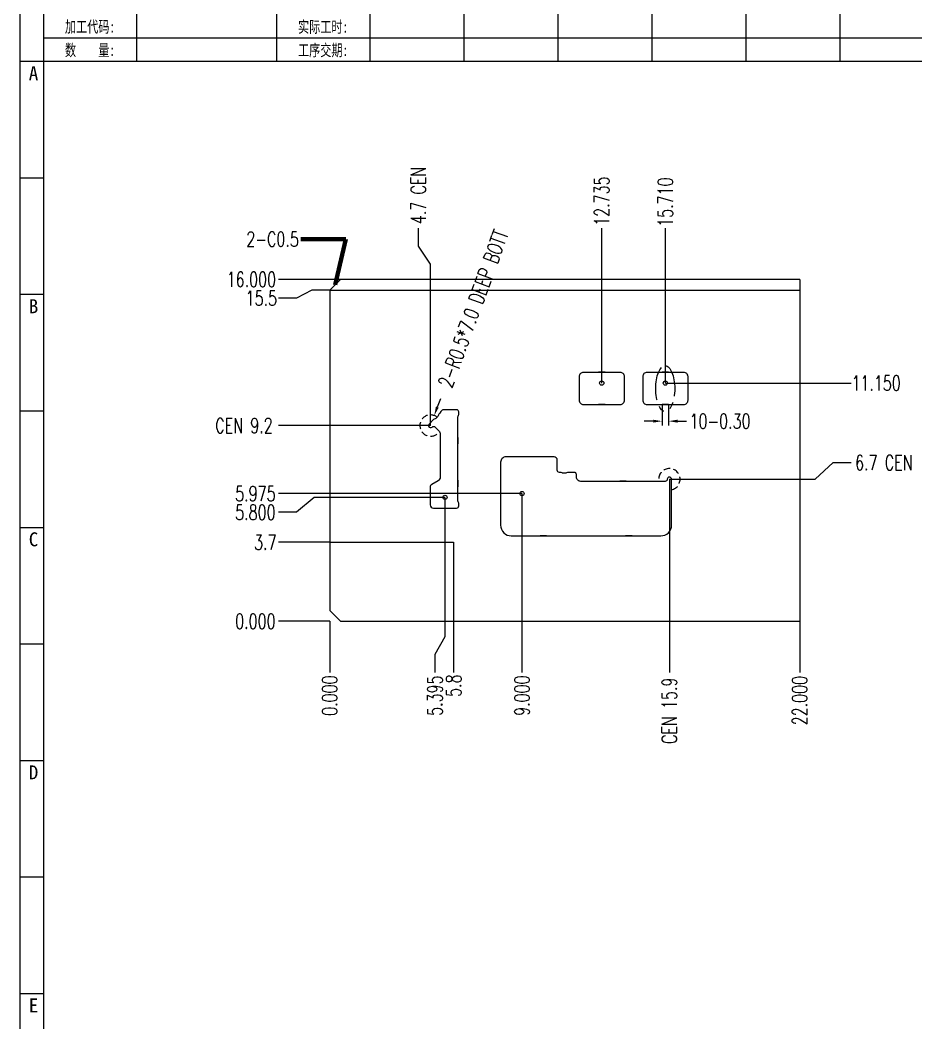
# Model space of a CAD drawing. Header units: millimetres. Extents: x -2852 to 5627, y -2271 to 1849.
# Drawn here: x -1342.4 to -1300.47, y -414.75 to -367.81 of the extents above; entities that cross this region are included whole.
import ezdxf
from ezdxf.enums import TextEntityAlignment as Align

# ---------------------------------------------------------------- set-up
doc = ezdxf.new("R2010")
doc.units = ezdxf.units.MM
doc.header["$PDSIZE"] = 3
doc.linetypes.add('DASHED2', pattern=[9.525, 6.35, -3.175])
doc.linetypes.add('PHANTOM', pattern=[63.5, 31.75, -6.35, 6.35, -6.35, 6.35, -6.35])
for name, color, linetype in [('1', 7, 'Continuous'), ('11', 4, 'DASHED2'), ('41', 1, 'Continuous'), ('D03', 7, 'Continuous'), ('PUNCH', 1, 'Continuous')]:
    doc.layers.add(name, color=color, linetype=linetype)
doc.styles.add('jet02', font='simplex.shx', dxfattribs={"width": 0.7})
doc.styles.get("Standard").update_dxf_attribs({"font": '仿宋_GB2312_0.ttf', "width": 0.7})
doc.styles.add('tk', font='', dxfattribs={"width": 0.7})
doc.styles.add('tk 2', font='仿宋_GB2312_0.ttf', dxfattribs={"width": 0.65})
doc.styles.get('tk').set_extended_font_data('NSimSun')
doc.dimstyles.new('jet02', dxfattribs={"dimtxt": 3.5, "dimasz": 2.1, "dimexe": 1, "dimexo": 0, "dimgap": 0.5, "dimtad": 0, "dimtoh": 1, "dimdec": 3, "dimzin": 9, "dimdsep": 46, "dimtxsty": 'jet02', "dimcen": 0, "dimclrt": 256, "dimazin": 2, "dimtfac": 1, "dimtdec": 3, "dimtofl": 0, "dimtmove": 0, "dimatfit": 1, "dimfxl": 0, "dimarcsym": 0})

# ---------------------------------------------------------------- blocks, each defined once
blk = doc.blocks.new('A3-N')
at = {"layer": '1', "color": 1}
for p, q in [((0, 0), (0, 296.73)), ((5.45, 269.45), (0, 269.45)), ((5.45, 242.18), (0, 242.18)), ((5.45, 214.91), (0, 214.91)), ((5.45, 187.64), (0, 187.64)), ((5.45, 160.36), (0, 160.36)), ((5.45, 133.09), (0, 133.09)), ((5.45, 105.82), (0, 105.82)), ((5.45, 78.55), (0, 78.55)), ((5.45, 51.27), (0, 51.27))]:
    blk.add_line(p, q, dxfattribs=at)
at = {"layer": '1'}
blk.add_lwpolyline([(221.45, 5.45), (414.55, 5.45), (414.55, 291.27), (5.45, 291.27), (5.45, 5.45), (414.55, 5.45)], dxfattribs=at)
at = {"layer": '41'}
for p, q in [((27.27, 291.27), (27.27, 269.45)), ((60, 291.27), (60, 269.45)), ((81.82, 291.27), (81.82, 269.45)), ((103.82, 291.27), (103.82, 269.45)), ((125.82, 291.27), (125.82, 269.45)), ((147.82, 291.27), (147.82, 269.45)), ((169.82, 291.27), (169.82, 269.45)), ((191.82, 291.27), (191.82, 269.45)), ((367.82, 274.91), (5.45, 274.91)), ((414.55, 269.45), (5.45, 269.45))]:
    blk.add_line(p, q, dxfattribs=at)
at = {"layer": '1', "style": 'tk', "width": 0.7}
for s, p in [('加工代码:', (16.36, 277.64)), ('实际工时:', (70.91, 277.64)), ('数    量:', (16.36, 272.18)), ('工序交期:', (70.91, 272.18))]:
    blk.add_text(s, height=2.727, dxfattribs=at).set_placement(p, align=Align.MIDDLE)
at = {"layer": '1', "color": 1}
for s, p in [('A', (2.04, 268.36)), ('B', (2.04, 213.82)), ('C', (2.04, 159.27)), ('D', (2.04, 104.73)), ('E', (2.04, 50.18))]:
    blk.add_text(s, height=3.27, dxfattribs=at).set_placement(p, align=Align.TOP_LEFT)
at = {"layer": '1', "style": 'tk 2', "width": 0.7}
for tag, p in [('PATR-NO1', (309.84, 32.96)), ('TITLE', (365.74, 30.9)), ('PATR-NO2', (309.84, 27.81)), ('DWG-NO:', (366.54, 18.14))]:
    blk.add_attdef(tag, p, '', height=3.27, dxfattribs=at)
at = {"layer": '1', "color": 1, "style": 'tk 2', "width": 0.7}
for tag, p in [('DRAW', (314.55, 7.27)), ('DATE', (334.72, 7.32))]:
    blk.add_attdef(tag, p, '', height=3.49, dxfattribs=at)
at = {"layer": '1', "style": 'tk 2', "width": 0.7}
for tag, p in [('SCALE', (376.55, 8.73)), ('SHEET', (386.6, 8.72)), ('REV', (397.38, 8.73))]:
    blk.add_attdef(tag, text='', height=2.18, dxfattribs=at).set_placement(p, align=Align.MIDDLE_LEFT)
blk = doc.blocks.new('*D1891')
at = {"layer": '41', "ltscale": 0.05}
blk.add_line((-407.518, -2837.959), (-407.662, -2838.354), dxfattribs=at)
blk.add_solid([(-407.727, -2838.33), (-407.596, -2838.378), (-407.805, -2838.749)], dxfattribs=at)
at = {"layer": 'Defpoints', "color": 0, "ltscale": 0.05}
for p in [(-407.805, -2838.749), (-407.976, -2839.219)]:
    blk.add_point(p, dxfattribs=at)
at = {"layer": '41', "ltscale": 0.05, "insert": (-405.983, -2833.743), "char_height": 0.7, "attachment_point": 5, "rotation": 69.9969, "style": 'jet02'}
blk.add_mtext('2-R0.5*7.0 DEEP BOTT', dxfattribs=at)
blk = doc.blocks.new('*D1892')
at = {"layer": '41', "ltscale": 0.05}
blk.add_line((-412.697, -2848.379), (-415.098, -2848.379), dxfattribs=at)
at = {"layer": 'Defpoints', "color": 0, "ltscale": 0.05}
for p in [(-415.098, -2848.379), (-412.697, -2848.379), (-412.697, -2848.379)]:
    blk.add_point(p, dxfattribs=at)
at = {"layer": '41', "ltscale": 0.05, "insert": (-416.178, -2848.379), "char_height": 0.7, "attachment_point": 5, "style": 'jet02'}
blk.add_mtext('0.000', dxfattribs=at)
blk = doc.blocks.new('*D1893')
at = {"layer": '41', "ltscale": 0.05}
blk.add_line((-412.697, -2844.679), (-415.098, -2844.679), dxfattribs=at)
at = {"layer": 'Defpoints', "color": 0, "ltscale": 0.05}
for p in [(-415.098, -2844.679), (-412.697, -2844.679), (-412.697, -2848.379)]:
    blk.add_point(p, dxfattribs=at)
at = {"layer": '41', "ltscale": 0.05, "insert": (-415.711, -2844.679), "char_height": 0.7, "attachment_point": 5, "style": 'jet02'}
blk.add_mtext('3.7', dxfattribs=at)
blk = doc.blocks.new('*D1894')
at = {"layer": '41', "ltscale": 0.05}
for p, q in [((-413.418, -2842.579), (-414.258, -2843.279)), ((-407.302, -2842.579), (-413.418, -2842.579)), ((-414.258, -2843.279), (-415.098, -2843.279))]:
    blk.add_line(p, q, dxfattribs=at)
at = {"layer": 'Defpoints', "color": 0, "ltscale": 0.05}
for p in [(-407.302, -2842.579), (-415.098, -2843.279), (-412.697, -2848.379)]:
    blk.add_point(p, dxfattribs=at)
at = {"layer": '41', "ltscale": 0.05, "insert": (-416.178, -2843.279), "char_height": 0.7, "attachment_point": 5, "style": 'jet02'}
blk.add_mtext('5.800', dxfattribs=at)
blk = doc.blocks.new('*D1895')
at = {"layer": '41', "ltscale": 0.05}
blk.add_line((-403.697, -2842.404), (-415.098, -2842.404), dxfattribs=at)
at = {"layer": 'Defpoints', "color": 0, "ltscale": 0.05}
for p in [(-415.098, -2842.404), (-403.697, -2842.404), (-412.697, -2848.379)]:
    blk.add_point(p, dxfattribs=at)
at = {"layer": '41', "ltscale": 0.05, "insert": (-416.178, -2842.404), "char_height": 0.7, "attachment_point": 5, "style": 'jet02'}
blk.add_mtext('5.975', dxfattribs=at)
blk = doc.blocks.new('*D1896')
at = {"layer": '41', "ltscale": 0.05}
blk.add_line((-407.976, -2839.219), (-415.098, -2839.219), dxfattribs=at)
at = {"layer": 'Defpoints', "color": 0, "ltscale": 0.05}
for p in [(-415.098, -2839.219), (-407.976, -2839.219), (-412.697, -2848.379)]:
    blk.add_point(p, dxfattribs=at)
at = {"layer": '41', "ltscale": 0.05, "insert": (-416.878, -2839.219), "char_height": 0.7, "attachment_point": 5, "style": 'jet02'}
blk.add_mtext('{\\C1; CEN }9.2', dxfattribs=at)
blk = doc.blocks.new('*D1897')
at = {"layer": '41', "ltscale": 0.05}
for p, q in [((-413.537, -2832.879), (-414.258, -2833.254)), ((-412.697, -2832.879), (-413.537, -2832.879)), ((-414.258, -2833.254), (-415.098, -2833.254))]:
    blk.add_line(p, q, dxfattribs=at)
at = {"layer": 'Defpoints', "color": 0, "ltscale": 0.05}
for p in [(-412.697, -2832.879), (-415.098, -2833.254), (-412.697, -2848.379)]:
    blk.add_point(p, dxfattribs=at)
at = {"layer": '41', "ltscale": 0.05, "insert": (-415.898, -2833.254), "char_height": 0.7, "attachment_point": 5, "style": 'jet02'}
blk.add_mtext('15.5', dxfattribs=at)
blk = doc.blocks.new('*D1898')
at = {"layer": '41', "ltscale": 0.05}
blk.add_line((-412.197, -2832.379), (-415.098, -2832.379), dxfattribs=at)
at = {"layer": 'Defpoints', "color": 0, "ltscale": 0.05}
for p in [(-415.098, -2832.379), (-412.197, -2832.379), (-412.697, -2848.379)]:
    blk.add_point(p, dxfattribs=at)
at = {"layer": '41', "ltscale": 0.05, "insert": (-416.364, -2832.379), "char_height": 0.7, "attachment_point": 5, "style": 'jet02'}
blk.add_mtext('16.000', dxfattribs=at)
blk = doc.blocks.new('*D1899')
at = {"layer": '41', "ltscale": 0.05}
for p, q in [((-389.976, -2841.729), (-389.136, -2840.954)), ((-389.136, -2840.954), (-388.296, -2840.954)), ((-396.797, -2841.729), (-389.976, -2841.729))]:
    blk.add_line(p, q, dxfattribs=at)
at = {"layer": 'Defpoints', "color": 0, "ltscale": 0.05}
for p in [(-388.296, -2840.954), (-396.797, -2841.729), (-412.697, -2848.379)]:
    blk.add_point(p, dxfattribs=at)
at = {"layer": '41', "ltscale": 0.05, "insert": (-386.761, -2840.954), "char_height": 0.7, "attachment_point": 5, "style": 'jet02'}
blk.add_mtext('6.7{\\C1; CEN }', dxfattribs=at)
blk = doc.blocks.new('*D1900')
at = {"layer": '41', "ltscale": 0.05}
blk.add_line((-396.987, -2837.229), (-388.296, -2837.229), dxfattribs=at)
at = {"layer": 'Defpoints', "color": 0, "ltscale": 0.05}
for p in [(-396.987, -2837.229), (-388.296, -2837.229), (-412.697, -2848.379)]:
    blk.add_point(p, dxfattribs=at)
at = {"layer": '41', "ltscale": 0.05, "insert": (-387.123, -2837.229), "char_height": 0.7, "attachment_point": 5, "style": 'jet02'}
blk.add_mtext('11.150', dxfattribs=at)
blk = doc.blocks.new('*D1901')
at = {"layer": '41', "ltscale": 0.05}
blk.add_line((-412.697, -2848.379), (-412.697, -2850.78), dxfattribs=at)
at = {"layer": 'Defpoints', "color": 0, "ltscale": 0.05}
for p in [(-412.697, -2848.379), (-412.697, -2848.379), (-412.697, -2850.78)]:
    blk.add_point(p, dxfattribs=at)
at = {"layer": '41', "ltscale": 0.05, "insert": (-412.697, -2851.86), "char_height": 0.7, "attachment_point": 5, "rotation": 90, "style": 'jet02'}
blk.add_mtext('0.000', dxfattribs=at)
blk = doc.blocks.new('*D1902')
at = {"layer": '41', "ltscale": 0.05}
for p, q in [((-407.302, -2842.579), (-407.302, -2849.1)), ((-407.302, -2849.1), (-407.772, -2849.94)), ((-407.772, -2849.94), (-407.772, -2850.78))]:
    blk.add_line(p, q, dxfattribs=at)
at = {"layer": 'Defpoints', "color": 0, "ltscale": 0.05}
for p in [(-407.302, -2842.579), (-412.697, -2848.379), (-407.772, -2850.78)]:
    blk.add_point(p, dxfattribs=at)
at = {"layer": '41', "ltscale": 0.05, "insert": (-407.772, -2851.86), "char_height": 0.7, "attachment_point": 5, "rotation": 90, "style": 'jet02'}
blk.add_mtext('5.395', dxfattribs=at)
blk = doc.blocks.new('*D1903')
at = {"layer": '41', "ltscale": 0.05}
blk.add_line((-406.897, -2848.379), (-406.897, -2850.78), dxfattribs=at)
at = {"layer": 'Defpoints', "color": 0, "ltscale": 0.05}
for p in [(-412.697, -2848.379), (-406.897, -2848.379), (-406.897, -2850.78)]:
    blk.add_point(p, dxfattribs=at)
at = {"layer": '41', "ltscale": 0.05, "insert": (-406.897, -2851.393), "char_height": 0.7, "attachment_point": 5, "rotation": 90, "style": 'jet02'}
blk.add_mtext('5.8', dxfattribs=at)
blk = doc.blocks.new('*D1904')
at = {"layer": '41', "ltscale": 0.05}
blk.add_line((-403.697, -2842.404), (-403.697, -2850.78), dxfattribs=at)
at = {"layer": 'Defpoints', "color": 0, "ltscale": 0.05}
for p in [(-403.697, -2842.404), (-412.697, -2848.379), (-403.697, -2850.78)]:
    blk.add_point(p, dxfattribs=at)
at = {"layer": '41', "ltscale": 0.05, "insert": (-403.697, -2851.86), "char_height": 0.7, "attachment_point": 5, "rotation": 90, "style": 'jet02'}
blk.add_mtext('9.000', dxfattribs=at)
blk = doc.blocks.new('*D1905')
at = {"layer": '41', "ltscale": 0.05}
blk.add_line((-396.797, -2841.729), (-396.797, -2850.78), dxfattribs=at)
at = {"layer": 'Defpoints', "color": 0, "ltscale": 0.05}
for p in [(-396.797, -2841.729), (-412.697, -2848.379), (-396.797, -2850.78)]:
    blk.add_point(p, dxfattribs=at)
at = {"layer": '41', "ltscale": 0.05, "insert": (-396.797, -2852.735), "char_height": 0.7, "attachment_point": 5, "rotation": 90, "style": 'jet02'}
blk.add_mtext('{\\C1; CEN }15.9', dxfattribs=at)
blk = doc.blocks.new('*D1906')
at = {"layer": '41', "ltscale": 0.05}
blk.add_line((-390.697, -2848.379), (-390.697, -2850.78), dxfattribs=at)
at = {"layer": 'Defpoints', "color": 0, "ltscale": 0.05}
for p in [(-412.697, -2848.379), (-390.697, -2848.379), (-390.697, -2850.78)]:
    blk.add_point(p, dxfattribs=at)
at = {"layer": '41', "ltscale": 0.05, "insert": (-390.697, -2852.093), "char_height": 0.7, "attachment_point": 5, "rotation": 90, "style": 'jet02'}
blk.add_mtext('22.000', dxfattribs=at)
blk = doc.blocks.new('*D1907')
at = {"layer": '41', "ltscale": 0.05}
for p, q in [((-408.543, -2830.818), (-408.543, -2829.978)), ((-407.976, -2831.658), (-408.543, -2830.818)), ((-407.976, -2839.219), (-407.976, -2831.658))]:
    blk.add_line(p, q, dxfattribs=at)
at = {"layer": 'Defpoints', "color": 0, "ltscale": 0.05}
for p in [(-408.543, -2829.978), (-407.976, -2839.219), (-412.697, -2848.379)]:
    blk.add_point(p, dxfattribs=at)
at = {"layer": '41', "ltscale": 0.05, "insert": (-408.543, -2828.443), "char_height": 0.7, "attachment_point": 5, "rotation": 90, "style": 'jet02'}
blk.add_mtext('4.7{\\C1; CEN }', dxfattribs=at)
blk = doc.blocks.new('*D1908')
at = {"layer": '41', "ltscale": 0.05}
blk.add_line((-399.962, -2837.229), (-399.962, -2829.978), dxfattribs=at)
at = {"layer": 'Defpoints', "color": 0, "ltscale": 0.05}
for p in [(-399.962, -2829.978), (-399.962, -2837.229), (-412.697, -2848.379)]:
    blk.add_point(p, dxfattribs=at)
at = {"layer": '41', "ltscale": 0.05, "insert": (-399.962, -2828.711), "char_height": 0.7, "attachment_point": 5, "rotation": 90, "style": 'jet02'}
blk.add_mtext('12.735', dxfattribs=at)
blk = doc.blocks.new('*D1909')
at = {"layer": '41', "ltscale": 0.05}
blk.add_line((-396.987, -2837.229), (-396.987, -2829.978), dxfattribs=at)
at = {"layer": 'Defpoints', "color": 0, "ltscale": 0.05}
for p in [(-396.987, -2829.978), (-396.987, -2837.229), (-412.697, -2848.379)]:
    blk.add_point(p, dxfattribs=at)
at = {"layer": '41', "ltscale": 0.05, "insert": (-396.987, -2828.758), "char_height": 0.7, "attachment_point": 5, "rotation": 90, "style": 'jet02'}
blk.add_mtext('15.710', dxfattribs=at)
blk = doc.blocks.new('*D1918')
at = {"layer": '41', "ltscale": 0.05}
for p, q in [((-397.137, -2838.234), (-397.137, -2839.212)), ((-396.837, -2838.234), (-396.837, -2839.212)), ((-397.557, -2839.012), (-397.977, -2839.012)), ((-396.417, -2839.012), (-395.997, -2839.012))]:
    blk.add_line(p, q, dxfattribs=at)
for points in [[(-397.557, -2838.942), (-397.557, -2839.082), (-397.137, -2839.012)], [(-396.417, -2838.942), (-396.417, -2839.082), (-396.837, -2839.012)]]:
    blk.add_solid(points, dxfattribs=at)
at = {"layer": 'Defpoints', "color": 0, "ltscale": 0.05}
for p in [(-397.137, -2838.234), (-396.837, -2838.234), (-396.837, -2839.012)]:
    blk.add_point(p, dxfattribs=at)
at = {"layer": '41', "ltscale": 0.05, "insert": (-394.427, -2839.012), "char_height": 0.7, "attachment_point": 5, "style": 'jet02'}
blk.add_mtext('10-0.30', dxfattribs=at)

msp = doc.modelspace()

# ---------------------------------------------------------------- linework, layer by layer
at = {"layer": '1', "ltscale": 0.05}
msp.add_line((-1327.9045, -380.4488), (-1305.9045, -380.4488), dxfattribs=at)
at = {"layer": '1', "color": 3, "ltscale": 0.05}
for p, q in [((-1315.3195, -384.2988), (-1315.3195, -384.2938)), ((-1315.0195, -384.2988), (-1315.0195, -384.2938)), ((-1312.3445, -384.2988), (-1312.3445, -384.2938)), ((-1312.0445, -384.2988), (-1312.0445, -384.2938)), ((-1315.3195, -385.7988), (-1315.3195, -385.8038)), ((-1315.0195, -385.7988), (-1315.0195, -385.8038)), ((-1312.3445, -385.7988), (-1312.3445, -385.8038)), ((-1312.0445, -385.7988), (-1312.0445, -385.8038)), ((-1321.9045, -387.3488), (-1321.8995, -387.3488)), ((-1321.9045, -387.6488), (-1321.8995, -387.6488)), ((-1322.7325, -388.0402), (-1322.7375, -388.0402)), ((-1322.7325, -388.3402), (-1322.7375, -388.3402)), ((-1321.9045, -389.3488), (-1321.8995, -389.3488)), ((-1314.3295, -389.3988), (-1314.3295, -389.3938)), ((-1314.0295, -389.3988), (-1314.0295, -389.3938)), ((-1321.9045, -389.6488), (-1321.8995, -389.6488)), ((-1318.0545, -391.9488), (-1318.0545, -391.9538)), ((-1317.7545, -391.9488), (-1317.7545, -391.9538)), ((-1314.0545, -391.9488), (-1314.0545, -391.9538)), ((-1313.7545, -391.9488), (-1313.7545, -391.9538))]:
    msp.add_line(p, q, dxfattribs=at)
for points in [[(-1315.0195, -384.2938), (-1315.3195, -384.2938)], [(-1312.0445, -384.2938), (-1312.3445, -384.2938)], [(-1315.0195, -385.8038), (-1315.3195, -385.8038)], [(-1312.0445, -385.8038), (-1312.3445, -385.8038)], [(-1321.8995, -387.6488), (-1321.8995, -387.3488)], [(-1322.7375, -388.0402), (-1322.7375, -388.3402)], [(-1321.8995, -389.6488), (-1321.8995, -389.3488)], [(-1314.0295, -389.3938), (-1314.3295, -389.3938)], [(-1317.7545, -391.9538), (-1318.0545, -391.9538)], [(-1313.7545, -391.9538), (-1314.0545, -391.9538)]]:
    msp.add_lwpolyline(points, dxfattribs=at)
at = {"layer": '11', "ltscale": 0.05}
for centre, start, end in [((-1323.184, -386.7888), 51.8921, 326.17875), ((-1312.0045, -389.2988), 281.53696, 191.53696)]:
    msp.add_arc(centre, 0.5, start, end, dxfattribs=at)
at = {"layer": '41', "color": 6, "linetype": 'PHANTOM', "ltscale": 0.05}
msp.add_ellipse((-1312.2013, -385.0601), major_axis=(0, 1.0704), ratio=0.4156448, dxfattribs=at)
at = {"layer": 'D03', "ltscale": 0.05}
for points in [[(-1305.9045, -379.9488), (-1327.4045, -379.9488), (-1327.9045, -380.4488), (-1327.9045, -395.4488), (-1327.4045, -395.9488), (-1305.9045, -395.9488)], [(-1305.9045, -379.9488), (-1305.9045, -395.9488)]]:
    msp.add_lwpolyline(points, dxfattribs=at)
at = {"layer": 'D03'}
msp.add_lwpolyline([(-1327.9045, -392.2488), (-1322.1045, -392.2488), (-1322.1045, -395.9488)], dxfattribs=at)
at = {"layer": 'PUNCH', "color": 1, "ltscale": 0.05}
for points in [[(-1316.2295, -384.4988), (-1316.2295, -385.5988, 0.4142136), (-1316.0295, -385.7988), (-1314.3095, -385.7988, 0.4142136), (-1314.1095, -385.5988), (-1314.1095, -384.4988, 0.4142136), (-1314.3095, -384.2988), (-1316.0295, -384.2988, 0.4142136)], [(-1311.1345, -384.4988, 0.4142136), (-1311.3345, -384.2988), (-1313.0545, -384.2988, 0.4142136), (-1313.2545, -384.4988), (-1313.2545, -385.5988, 0.4142136), (-1313.0545, -385.7988), (-1311.3345, -385.7988, 0.4142136), (-1311.1345, -385.5988)]]:
    msp.add_lwpolyline(points, format="xyb", close=True, dxfattribs=at)
at = {"layer": 'PUNCH', "ltscale": 0.05}
for points in [[(-1322.9719, -386.8595), (-1322.7911, -387.0402, -0.1989124), (-1322.7325, -387.1817), (-1322.7325, -389.1988, -0.2679492), (-1322.8325, -389.372), (-1323.1295, -389.5435, 0.2679492), (-1323.2045, -389.6734), (-1323.2045, -390.4988, 0.4142136), (-1323.0545, -390.6488), (-1321.9645, -390.6488, 0.4142136), (-1321.8645, -390.5488), (-1321.8645, -390.4488, 0.1443689), (-1321.8805, -390.3946, -0.1443689), (-1321.9045, -390.3132), (-1321.9045, -386.3845, -0.1443689), (-1321.8805, -386.3031, 0.1443689), (-1321.8645, -386.2488), (-1321.8645, -386.1488, 0.4142136), (-1321.9645, -386.0488), (-1322.5686, -386.0488, 0.2679492), (-1322.6985, -386.1238), (-1322.7438, -386.2024, -0.0655435), (-1322.7597, -386.2231), (-1322.7747, -386.238, 0.0954146), (-1322.8065, -386.285), (-1322.8261, -386.3309, -0.0954146), (-1322.8579, -386.3779), (-1322.9232, -386.4431, -0.0954146), (-1322.9701, -386.4749), (-1323.016, -386.4946, 0.0954146), (-1323.063, -386.5264), (-1323.2547, -386.7181, 1), (-1323.1133, -386.8595, -0.4142136)], [(-1316.8277, -389.0081, -0.0954146), (-1316.8834, -389.0188), (-1316.9756, -389.0188, -0.0954146), (-1317.0314, -389.0081), (-1317.0777, -388.9896, 0.0954146), (-1317.1334, -388.9788), (-1317.1545, -388.9788, -0.4142136), (-1317.2545, -388.8788), (-1317.2545, -388.3988, 0.4142136), (-1317.4045, -388.2488), (-1319.6545, -388.2488, 0.4142136), (-1319.9045, -388.4988), (-1319.9045, -391.4488, 0.4142136), (-1319.4045, -391.9488), (-1312.4045, -391.9488, 0.4142136), (-1311.9045, -391.4488), (-1311.9045, -389.2988, 1), (-1312.1045, -389.2988, -0.4142136), (-1312.2045, -389.3988), (-1316.1545, -389.3988, -0.4142136), (-1316.3545, -389.1988), (-1316.3545, -389.0788, 0.4142136), (-1316.4545, -388.9788), (-1316.7256, -388.9788, 0.0954146), (-1316.7814, -388.9896)]]:
    msp.add_lwpolyline(points, format="xyb", close=True, dxfattribs=at)
for centre in [(-1315.1695, -384.7988), (-1312.1945, -384.7988), (-1322.5095, -390.1488), (-1318.9045, -389.9738)]:
    msp.add_circle(centre, 0.1, dxfattribs=at)

# ---------------------------------------------------------------- block references
at = {"layer": '1', "ltscale": 0.05, "xscale": 0.2000000000000455, "yscale": 0.2000000000000455, "zscale": 0.2000000000000455}
msp.add_blockref('A3-N', (-1342.3987, -423.6399), dxfattribs=at)

# ---------------------------------------------------------------- texts
at = {"layer": '41', "ltscale": 0.05, "insert": (-1329.3515, -378.0629), "char_height": 0.7, "attachment_point": 6, "style": 'jet02'}
msp.add_mtext('2-C0.5', dxfattribs=at)

# ---------------------------------------------------------------- dimensions: what is measured, and where the dimension line sits
at = {"layer": '41', "ltscale": 0.05}
for feature_location, offset, dtype, origin, text, picture, middle, set_off in [((-1323.184, -386.7888), (-0.5664, 9.2408), 1, (-1327.9045, -395.9488), '<>{\\C1; CEN }', '*D1907', (-1323.7504, -376.013), (-915.2077, 2452.4298)), ((-1323.184, -386.7888), (-7.1214, 0), 0, (-1327.9045, -395.9488), '{\\C1; CEN }<>', '*D1896', (-1332.0854, -386.7888), (-915.2077, 2452.4298)), ((-1312.0045308743, -389.2988274945), (8.5008718636, 0.775), 0, (-1327.9045308743, -395.9488274945), '<>{\\C1; CEN }', '*D1899', (-1301.9686590107, -388.5238274945), (-915.2077048823, 2452.4298167741)), ((-1312.0045, -389.2988), (0, -9.0509), 1, (-1327.9045, -395.9488), '{\\C1; CEN }<>', '*D1905', (-1312.0045, -400.3047), (-915.2077, 2452.4298))]:
    dim = msp.add_ordinate_dim(feature_location=feature_location, offset=offset, dtype=dtype, origin=origin, text=text, dimstyle='jet02', override={"dimscale": 0.2, "dimtoh": 0, "dimdec": 1, "dimzin": 1, "dimclrd": 256, "dimclre": 256, "dimadec": 1, "dimazin": 0, "dimatfit": 3, "dimlwd": 65535, "dimlwe": 65535}, dxfattribs=at)
    dim.commit()
    dim.dimension.update_dxf_attribs({"geometry": picture, "text_midpoint": middle, "insert": set_off})
for feature_location, offset, dtype, origin, override, picture, middle, set_off in [((-1315.1695, -384.7988), (0, 7.2509), 1, (-1327.9045, -395.9488), {"dimscale": 0.2, "dimtoh": 0, "dimzin": 1, "dimclrd": 256, "dimclre": 256, "dimadec": 3, "dimazin": 0, "dimatfit": 3, "dimlwd": 65535, "dimlwe": 65535}, '*D1908', (-1315.1695, -376.2813), (-915.2077, 2452.4298)), ((-1312.1945, -384.7988), (0, 7.2509), 1, (-1327.9045, -395.9488), {"dimscale": 0.2, "dimtoh": 0, "dimzin": 1, "dimclrd": 256, "dimclre": 256, "dimadec": 3, "dimazin": 0, "dimatfit": 3, "dimlwd": 65535, "dimlwe": 65535}, '*D1909', (-1312.1945, -376.328), (-915.2077, 2452.4298)), ((-1327.4045, -379.9488), (-2.9009, 0), 0, (-1327.9045, -395.9488), {"dimscale": 0.2, "dimtoh": 0, "dimzin": 1, "dimclrd": 256, "dimclre": 256, "dimadec": 3, "dimazin": 0, "dimatfit": 3, "dimlwd": 65535, "dimlwe": 65535}, '*D1898', (-1331.5721, -379.9488), (-915.2077, 2452.4298)), ((-1327.9045, -380.4488), (-2.4009, -0.375), 0, (-1327.9045, -395.9488), {"dimscale": 0.2, "dimtoh": 0, "dimdec": 1, "dimzin": 1, "dimclrd": 256, "dimclre": 256, "dimadec": 1, "dimazin": 0, "dimatfit": 3, "dimlwd": 65535, "dimlwe": 65535}, '*D1897', (-1331.1054, -380.8238), (-915.2077, 2452.4298)), ((-1312.1945, -384.7988), (8.6909, 0), 0, (-1327.9045, -395.9488), {"dimscale": 0.2, "dimtoh": 0, "dimzin": 1, "dimclrd": 256, "dimclre": 256, "dimadec": 3, "dimazin": 0, "dimatfit": 3, "dimlwd": 65535, "dimlwe": 65535}, '*D1900', (-1302.3303, -384.7988), (-915.2077, 2452.4298)), ((-1318.9045, -389.9738), (-11.4009, 0), 0, (-1327.9045, -395.9488), {"dimscale": 0.2, "dimtoh": 0, "dimzin": 1, "dimclrd": 256, "dimclre": 256, "dimadec": 3, "dimazin": 0, "dimatfit": 3, "dimlwd": 65535, "dimlwe": 65535}, '*D1895', (-1331.3854, -389.9738), (-915.2077, 2452.4298)), ((-1318.9045, -389.9738), (0, -8.3759), 1, (-1327.9045, -395.9488), {"dimscale": 0.2, "dimtoh": 0, "dimzin": 1, "dimclrd": 256, "dimclre": 256, "dimadec": 3, "dimazin": 0, "dimatfit": 3, "dimlwd": 65535, "dimlwe": 65535}, '*D1904', (-1318.9045, -399.4297), (-915.2077, 2452.4298)), ((-1322.5095, -390.1488), (-7.7959, -0.7), 0, (-1327.9045, -395.9488), {"dimscale": 0.2, "dimtoh": 0, "dimzin": 1, "dimclrd": 256, "dimclre": 256, "dimadec": 3, "dimazin": 0, "dimatfit": 3, "dimlwd": 65535, "dimlwe": 65535}, '*D1894', (-1331.3854, -390.8488), (-915.2077, 2452.4298)), ((-1322.5095, -390.1488), (-0.47, -8.2009), 1, (-1327.9045, -395.9488), {"dimscale": 0.2, "dimtoh": 0, "dimzin": 1, "dimclrd": 256, "dimclre": 256, "dimadec": 3, "dimazin": 0, "dimatfit": 3, "dimlwd": 65535, "dimlwe": 65535}, '*D1902', (-1322.9795, -399.4297), (-915.2077, 2452.4298)), ((-1327.9045, -392.2488), (-2.4009, 0), 0, (-1327.9045, -395.9488), {"dimscale": 0.2, "dimtoh": 0, "dimdec": 1, "dimzin": 1, "dimclrd": 256, "dimclre": 256, "dimadec": 1, "dimazin": 0, "dimatfit": 3, "dimlwd": 65535, "dimlwe": 65535}, '*D1893', (-1330.9187, -392.2488), (-915.2077, 2452.4298)), ((-1327.9045308743, -395.9488274945), (-2.4008718636, 0), 0, (-1327.9045308743, -395.9488274945), {"dimscale": 0.2, "dimtoh": 0, "dimzin": 1, "dimclrd": 256, "dimclre": 256, "dimadec": 3, "dimazin": 0, "dimatfit": 3, "dimlwd": 65535, "dimlwe": 65535}, '*D1892', (-1331.3854027379, -395.9488274945), (-915.2077048823, 2452.4298167741)), ((-1327.9045308743, -395.9488274945), (0, -2.4008718636), 1, (-1327.9045308743, -395.9488274945), {"dimscale": 0.2, "dimtoh": 0, "dimzin": 1, "dimclrd": 256, "dimclre": 256, "dimadec": 3, "dimazin": 0, "dimatfit": 3, "dimlwd": 65535, "dimlwe": 65535}, '*D1901', (-1327.9045308743, -399.429699358), (-915.2077048823, 2452.4298167741)), ((-1322.1045, -395.9488), (0, -2.4009), 1, (-1327.9045, -395.9488), {"dimscale": 0.2, "dimtoh": 0, "dimdec": 1, "dimzin": 1, "dimclrd": 256, "dimclre": 256, "dimadec": 1, "dimazin": 0, "dimatfit": 3, "dimlwd": 65535, "dimlwe": 65535}, '*D1903', (-1322.1045, -398.963), (-915.2077, 2452.4298)), ((-1305.9045, -395.9488), (0, -2.4009), 1, (-1327.9045, -395.9488), {"dimscale": 0.2, "dimtoh": 0, "dimzin": 1, "dimclrd": 256, "dimclre": 256, "dimadec": 3, "dimazin": 0, "dimatfit": 3, "dimlwd": 65535, "dimlwe": 65535}, '*D1906', (-1305.9045, -399.663), (-915.2077, 2452.4298))]:
    dim = msp.add_ordinate_dim(feature_location=feature_location, offset=offset, dtype=dtype, origin=origin, dimstyle='jet02', override=override, dxfattribs=at)
    dim.commit()
    dim.dimension.update_dxf_attribs({"geometry": picture, "text_midpoint": middle, "insert": set_off})
at = {"layer": '41'}
dim = msp.add_radius_dim(center=(-1323.184, -386.7888), mpoint=(-1323.013, -386.3189), text='2-<>*7.0 DEEP BOTT', dimstyle='jet02', override={"dimscale": 0.2, "dimtoh": 0, "dimdec": 1, "dimzin": 1, "dimclrd": 256, "dimclre": 256, "dimadec": 1, "dimazin": 0, "dimatfit": 3, "dimlwd": 65535, "dimlwe": 65535}, dxfattribs=at)
dim.commit()
dim.dimension.update_dxf_attribs({"geometry": '*D1891', "text_midpoint": (-1321.1909, -381.3136), "insert": (-915.2077, 2452.4298)})
at = {"layer": '41', "ltscale": 0.05}
dim = msp.add_linear_dim(base=(-1312.0445, -386.5823), p1=(-1312.3445, -385.8038), p2=(-1312.0445, -385.8038), text='10-<>', dimstyle='jet02', override={"dimscale": 0.2, "dimtoh": 0, "dimdec": 2, "dimzin": 1, "dimclrd": 256, "dimclre": 256, "dimazin": 0, "dimatfit": 3, "dimlwd": 65535, "dimlwe": 65535}, dxfattribs=at)
dim.commit()
dim.dimension.update_dxf_attribs({"geometry": '*D1918', "text_midpoint": (-1309.6345, -386.5823), "insert": (-915.2077, 2452.4298)})

# ---------------------------------------------------------------- leaders
at = {"layer": '41', "ltscale": 0.05, "annotation_type": 0, "has_hookline": 1, "hookline_direction": 1, "text_width": 2.59}
msp.add_leader([(-1327.6545, -380.1988), (-1327.1515, -378.0629), (-1329.2515, -378.0629)], dimstyle='jet02', override={"dimscale": 0.2, "dimtoh": 0, "dimzin": 1, "dimclrd": 256, "dimclre": 256, "dimadec": 3, "dimazin": 0, "dimatfit": 3, "dimlwd": 65535, "dimlwe": 65535}, dxfattribs=at)

doc.saveas('drawing.dxf')
